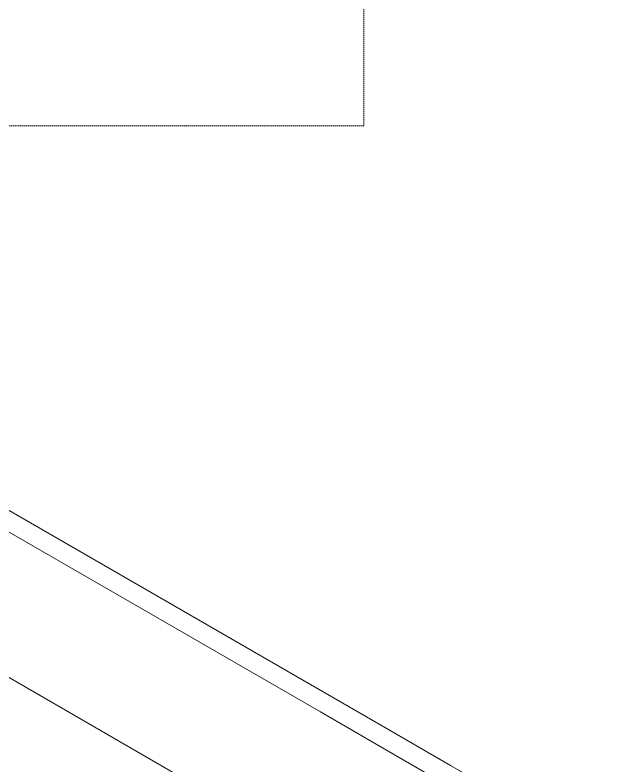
# Model space of a CAD drawing. Header units: millimetres. Extents: x -67 to 4862, y -244 to 3199.
# Drawn here: x 4254 to 4838, y 1398 to 2117 of the extents above; entities that cross this region are included whole.
import ezdxf

# ---------------------------------------------------------------- set-up
doc = ezdxf.new("R2010")
doc.units = ezdxf.units.MM
doc.linetypes.add('HIDDEN', pattern=[1.905, 1.27, -0.635])
doc.layers.add('ZANO_R', color=7, linetype='Continuous', lineweight=0)
doc.layers.add('ZANO_R_przerywana', color=7, linetype='HIDDEN', lineweight=0)

msp = doc.modelspace()

# ---------------------------------------------------------------- linework, layer by layer
at = {"layer": 'ZANO_R'}
for p, q in [((4546.43, 1449.91), (3447.82, 2084.19)), ((4613.24, 1432.06), (3692.76, 1963.49)), ((3649.55, 1828.64), (4570.03, 1297.2)), ((4615.86, 1409.82), (4546.43, 1449.91)), ((4670.8, 1398.83), (4613.24, 1432.06)), ((4817.24, 1293.56), (4615.86, 1409.82)), ((4837.71, 1302.46), (4670.8, 1398.83))]:
    msp.add_line(p, q, dxfattribs=at)
at = {"layer": 'ZANO_R_przerywana'}
for p, q in [((4588.02, 2010.74), (4588.02, 2310.74)), ((3888.02, 2010.74), (4588.02, 2010.74))]:
    msp.add_line(p, q, dxfattribs=at)

doc.saveas('drawing.dxf')
